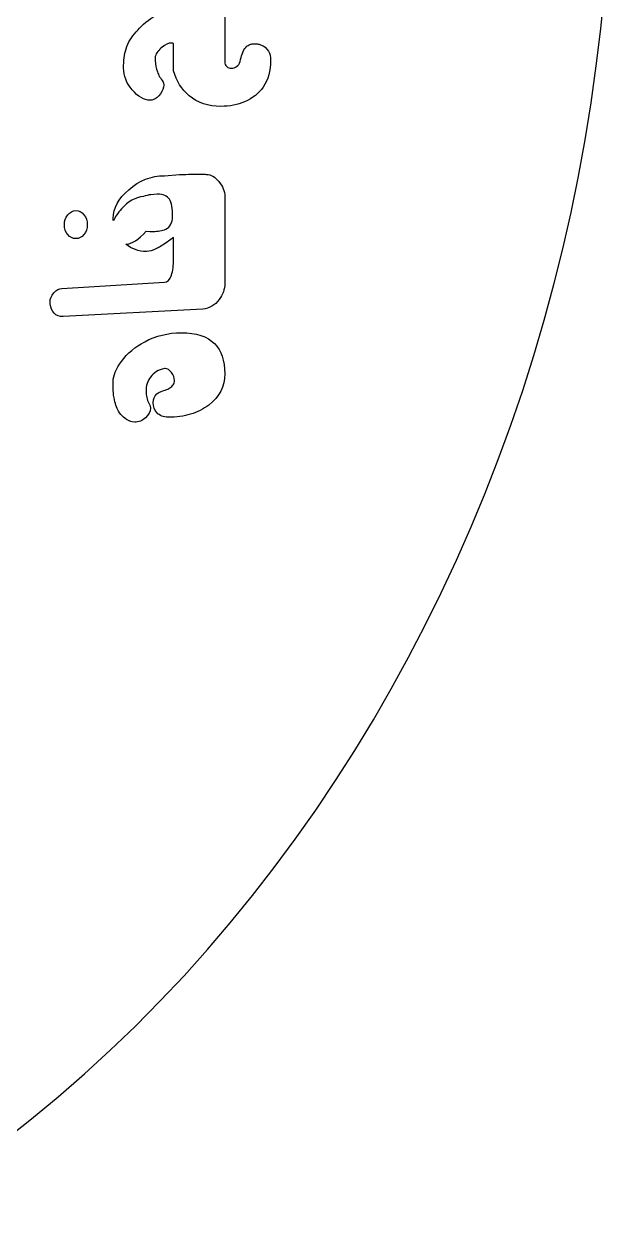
# Model space of a CAD drawing. Extents: x 0 to 920, y 577 to 1700.
# Drawn here: x 827.1 to 919.8, y 1191 to 1382 of the extents above; entities that cross this region are included whole.
import ezdxf

# ---------------------------------------------------------------- set-up
doc = ezdxf.new("R2010")
doc.units = 0
doc.layers.add('H0107_Printing', color=7, linetype='CONTINUOUS')

msp = doc.modelspace()

# ---------------------------------------------------------------- linework, layer by layer
at = {"layer": 'H0107_Printing', "color": 1}
for points in [[(858.819979, 1383.423465), (858.819979, 1376.325466), (858.819979, 1376.127466)], [(850.732979, 1374.691466), (850.732979, 1378.999466), (850.598979, 1379.049466), (850.364979, 1379.065466)], [(861.553978, 1377.299466), (861.850978, 1377.975466)], [(863.578978, 1378.966466), (863.990978, 1378.916466)], [(847.827979, 1376.936466), (847.827979, 1376.457466), (847.827979, 1376.292466)], [(847.452979, 1370.070466), (847.270979, 1370.053466), (847.040979, 1370.036466)], [(849.288979, 1358.104466), (851.684979, 1358.285466)], [(854.080979, 1358.368466), (854.328979, 1358.368466)], [(854.328979, 1358.368466), (854.560979, 1358.368466), (854.741979, 1358.368466), (855.369979, 1358.368466)], [(848.163979, 1355.181466), (847.159979, 1355.106466)], [(858.819979, 1354.852466), (858.819979, 1344.966466), (858.819979, 1344.751466), (858.819979, 1341.071466)], [(846.415979, 1349.334466), (846.974979, 1349.297466), (847.455979, 1349.297466)], [(850.732979, 1344.966466), (850.732979, 1348.366466), (849.541979, 1347.524466)], [(833.087979, 1340.291466), (849.279979, 1341.274466)], [(831.222979, 1337.867467), (831.222979, 1337.999467), (831.222979, 1338.164467)], [(855.353979, 1337.043467), (833.285979, 1335.839467)], [(849.421979, 1327.653467), (849.288979, 1327.653467)], [(841.192979, 1324.962467), (841.192979, 1325.589467)], [(847.514979, 1322.239467), (847.579979, 1322.717467), (847.646979, 1322.998467)], [(846.836979, 1322.173467), (847.018979, 1321.777467), (847.067979, 1321.364467)], [(844.608979, 1319.169467), (844.179979, 1319.202467)]]:
    msp.add_lwpolyline(points, dxfattribs=at)
for points in [[(833.483979, 1350.363466)], [(857.200979, 1331.581467)]]:
    msp.add_lwpolyline(points, close=True, dxfattribs=at)
for points in [[(703.886982, 1164.868471), (831.481979, 1164.868471), (919.810977, 1283.412468), (919.810977, 1411.007465)], [(844.823979, 1380.815465), (845.428979, 1381.629465), (846.358979, 1382.446465), (847.612979, 1383.266465)], [(843.222979, 1378.124466), (843.552979, 1379.169466), (844.085979, 1380.066465), (844.823979, 1380.815465)], [(842.826979, 1375.104466), (842.826979, 1376.259466), (842.958979, 1377.266466), (843.222979, 1378.124466)], [(848.904979, 1378.413466), (848.375979, 1377.978466), (848.016979, 1377.486466), (847.827979, 1376.936466)], [(850.364979, 1379.065466), (849.920979, 1379.065466), (849.433979, 1378.847466), (848.904979, 1378.413466)], [(861.850978, 1377.975466), (861.992978, 1378.273466), (862.217978, 1378.514466), (862.525978, 1378.702466)], [(862.525978, 1378.702466), (862.689978, 1378.790466), (862.851978, 1378.856466), (863.011978, 1378.900466)], [(863.011978, 1378.900466), (863.170978, 1378.944466), (863.359978, 1378.966466), (863.578978, 1378.966466)], [(863.990978, 1378.916466), (864.155978, 1378.906466), (864.320978, 1378.867466), (864.484978, 1378.801466)], [(864.484978, 1378.801466), (865.033978, 1378.603466), (865.445978, 1378.267466), (865.719978, 1377.794466)], [(865.719978, 1377.794466), (865.950978, 1377.398466), (866.066978, 1376.908466), (866.066978, 1376.325466)], [(847.827979, 1376.292466), (847.827979, 1375.676466), (847.947979, 1375.076466), (848.185979, 1374.493466)], [(858.819979, 1376.127466), (858.819979, 1375.786466), (858.924979, 1375.524466), (859.132979, 1375.343466)], [(860.697978, 1375.351466), (860.960978, 1375.538466), (861.141978, 1375.797466), (861.241978, 1376.127466)], [(861.241978, 1376.127466), (861.339978, 1376.600466), (861.443978, 1376.991466), (861.553978, 1377.299466)], [(866.066978, 1376.325466), (866.066978, 1374.663466), (865.675978, 1373.260466), (864.895978, 1372.116466)], [(844.200979, 1371.662466), (843.284979, 1372.746466), (842.826979, 1373.893466), (842.826979, 1375.104466)], [(848.185979, 1374.493466), (848.348979, 1374.031466), (848.642979, 1373.502466), (849.066979, 1372.908466)], [(853.189979, 1370.746466), (852.012979, 1371.726466), (851.193979, 1373.041466), (850.732979, 1374.691466)], [(859.132979, 1375.343466), (859.341979, 1375.161466), (859.599979, 1375.071466), (859.906979, 1375.071466)], [(859.906979, 1375.071466), (860.170978, 1375.071466), (860.433978, 1375.164466), (860.697978, 1375.351466)], [(849.181979, 1372.397466), (849.181979, 1371.968466), (849.013979, 1371.516466), (848.678979, 1371.043466)], [(849.066979, 1372.908466), (849.142979, 1372.776466), (849.181979, 1372.606466), (849.181979, 1372.397466)], [(864.895978, 1372.116466), (864.213978, 1371.115466), (863.235978, 1370.339466), (861.960978, 1369.789466)], [(847.040979, 1370.036466), (846.063979, 1370.036466), (845.116979, 1370.578466), (844.200979, 1371.662466)], [(848.678979, 1371.043466), (848.343979, 1370.570466), (847.934979, 1370.245466), (847.452979, 1370.070466)], [(858.201979, 1369.062466), (856.211979, 1369.062466), (854.540979, 1369.624466), (853.189979, 1370.746466)], [(861.960978, 1369.789466), (860.849978, 1369.304466), (859.596979, 1369.062466), (858.201979, 1369.062466)], [(843.637979, 1355.892466), (845.311979, 1357.367466), (847.196979, 1358.104466), (849.288979, 1358.104466)], [(851.684979, 1358.285466), (852.048979, 1358.285466), (852.516979, 1358.299466), (853.089979, 1358.327466)], [(853.089979, 1358.327466), (853.661979, 1358.354466), (853.992979, 1358.368466), (854.080979, 1358.368466)], [(855.369979, 1358.368466), (855.644979, 1358.335466), (855.848979, 1358.313466), (855.981979, 1358.302466)], [(855.981979, 1358.302466), (856.618979, 1358.302466), (857.251979, 1357.928466), (857.879979, 1357.180466)], [(857.879979, 1357.180466), (858.506979, 1356.431466), (858.819979, 1355.656466), (858.819979, 1354.852466)], [(841.192979, 1351.370466), (841.192979, 1352.965466), (842.006979, 1354.473466), (843.637979, 1355.892466)], [(845.970979, 1354.847466), (844.708979, 1354.674466), (843.556979, 1354.021466), (842.516979, 1352.887466)], [(847.159979, 1355.106466), (846.762979, 1355.057466), (846.366979, 1354.971466), (845.970979, 1354.847466)], [(850.076979, 1354.385466), (849.742979, 1354.916466), (849.103979, 1355.181466), (848.163979, 1355.181466)], [(850.576979, 1351.628466), (850.576979, 1352.936466), (850.409979, 1353.854466), (850.076979, 1354.385466)], [(833.483979, 1350.363466), (833.483979, 1350.957466), (833.660979, 1351.477466), (834.012979, 1351.923466)], [(834.012979, 1351.923466), (834.364979, 1352.368466), (834.787979, 1352.591466), (835.282979, 1352.591466)], [(835.282979, 1352.591466), (835.800979, 1352.591466), (836.231979, 1352.377466), (836.578979, 1351.948466)], [(836.578979, 1351.948466), (836.925979, 1351.518466), (837.098979, 1350.990466), (837.098979, 1350.363466)], [(841.229979, 1350.955466), (841.219979, 1351.095466), (841.192979, 1351.226466), (841.192979, 1351.370466)], [(842.516979, 1352.887466), (841.892979, 1352.206466), (841.479979, 1351.565466), (841.229979, 1350.955466)], [(849.500979, 1349.667466), (850.218979, 1350.037466), (850.576979, 1350.690466), (850.576979, 1351.628466)], [(834.003979, 1348.811466), (833.657979, 1349.241466), (833.483979, 1349.758466), (833.483979, 1350.363466)], [(837.098979, 1350.363466), (837.098979, 1349.758466), (836.923979, 1349.241466), (836.570979, 1348.811466)], [(843.175979, 1347.271466), (844.117979, 1347.317466), (845.197979, 1348.000466), (846.415979, 1349.334466)], [(847.455979, 1349.297466), (848.248979, 1349.297466), (848.930979, 1349.421466), (849.500979, 1349.667466)], [(835.282979, 1348.168466), (834.776979, 1348.168466), (834.350979, 1348.382466), (834.003979, 1348.811466)], [(836.570979, 1348.811466), (836.218979, 1348.382466), (835.788979, 1348.168466), (835.282979, 1348.168466)], [(846.449979, 1346.137466), (845.195979, 1346.137466), (844.110979, 1346.531466), (843.175979, 1347.271466)], [(849.541979, 1347.524466), (849.189979, 1347.282466), (848.905979, 1347.089466), (848.690979, 1346.946466)], [(848.053979, 1346.583466), (847.469979, 1346.286466), (846.934979, 1346.137466), (846.449979, 1346.137466)], [(848.690979, 1346.946466), (848.475979, 1346.803466), (848.262979, 1346.682466), (848.053979, 1346.583466)], [(850.398979, 1342.411466), (850.620979, 1343.060466), (850.732979, 1343.911466), (850.732979, 1344.966466)], [(849.279979, 1341.274466), (849.757979, 1341.274466), (850.130979, 1341.653466), (850.398979, 1342.411466)], [(831.222979, 1338.164467), (831.222979, 1338.658467), (831.418979, 1339.137467), (831.808979, 1339.598467)], [(831.808979, 1339.598467), (832.199979, 1340.060466), (832.626979, 1340.291466), (833.087979, 1340.291466)], [(858.819979, 1341.071466), (858.819979, 1340.179466), (858.521979, 1339.338467), (857.924979, 1338.546467)], [(831.876979, 1336.375467), (831.541979, 1336.732467), (831.323979, 1337.230467), (831.222979, 1337.867467)], [(857.924979, 1338.546467), (857.260979, 1337.643467), (856.403979, 1337.143467), (855.353979, 1337.043467)], [(833.285979, 1335.839467), (832.682979, 1335.839467), (832.212979, 1336.017467), (831.876979, 1336.375467)], [(846.164979, 1331.878467), (847.938979, 1332.824467), (849.871979, 1333.298467), (851.963979, 1333.298467)], [(851.963979, 1333.298467), (854.309979, 1333.298467), (856.055979, 1332.725467), (857.200979, 1331.581467)], [(842.480979, 1328.775467), (843.428979, 1330.062467), (844.656979, 1331.096467), (846.164979, 1331.878467)], [(857.200979, 1331.581467), (858.280979, 1330.502467), (858.819979, 1328.912467), (858.819979, 1326.811467)], [(841.192979, 1325.589467), (841.192979, 1326.536467), (841.621979, 1327.597467), (842.480979, 1328.775467)], [(847.067979, 1326.299467), (846.605979, 1325.672467), (846.375979, 1324.929467), (846.375979, 1324.071467)], [(849.288979, 1327.653467), (848.338979, 1327.455467), (847.598979, 1327.003467), (847.067979, 1326.299467)], [(850.400979, 1327.034467), (850.079979, 1327.446467), (849.753979, 1327.653467), (849.421979, 1327.653467)], [(850.880979, 1325.771467), (850.880979, 1326.200467), (850.720979, 1326.621467), (850.400979, 1327.034467)], [(858.819979, 1326.811467), (858.819979, 1324.830467), (857.976979, 1323.185467), (856.291979, 1321.876467)], [(841.224979, 1323.881467), (841.203979, 1324.184467), (841.192979, 1324.544467), (841.192979, 1324.962467)], [(848.774979, 1324.038467), (849.105979, 1324.137467), (849.357979, 1324.220467), (849.528979, 1324.285467)], [(849.528979, 1324.285467), (849.700979, 1324.351467), (849.904979, 1324.450467), (850.142979, 1324.583467)], [(850.142979, 1324.583467), (850.380979, 1324.715467), (850.563979, 1324.882467), (850.689979, 1325.086467)], [(850.689979, 1325.086467), (850.817979, 1325.290467), (850.880979, 1325.518467), (850.880979, 1325.771467)], [(841.323979, 1322.998467), (841.279979, 1323.284467), (841.247979, 1323.578467), (841.224979, 1323.881467)], [(842.033979, 1320.902467), (841.714979, 1321.452467), (841.477979, 1322.151467), (841.323979, 1322.998467)], [(846.375979, 1324.071467), (846.375979, 1323.388467), (846.529979, 1322.756467), (846.836979, 1322.173467)], [(847.646979, 1322.998467), (847.823979, 1323.493467), (848.199979, 1323.840467), (848.774979, 1324.038467)], [(843.799979, 1319.334467), (843.051979, 1319.664467), (842.462979, 1320.186467), (842.033979, 1320.902467)], [(847.067979, 1321.364467), (847.067979, 1320.814467), (846.809979, 1320.310467), (846.292979, 1319.854467)], [(848.075979, 1320.687467), (847.701979, 1321.116467), (847.514979, 1321.634467), (847.514979, 1322.239467)], [(849.910979, 1319.945467), (849.138979, 1319.945467), (848.527979, 1320.192467), (848.075979, 1320.687467)], [(853.414979, 1320.431467), (852.345979, 1320.107467), (851.178979, 1319.945467), (849.910979, 1319.945467)], [(856.291979, 1321.876467), (855.442979, 1321.237467), (854.483979, 1320.756467), (853.414979, 1320.431467)], [(844.179979, 1319.202467), (844.014979, 1319.235467), (843.888979, 1319.279467), (843.799979, 1319.334467)], [(846.292979, 1319.854467), (845.774979, 1319.397467), (845.214979, 1319.169467), (844.608979, 1319.169467)]]:
    msp.add_open_spline(points, degree=3, dxfattribs=at)

doc.saveas('drawing.dxf')
